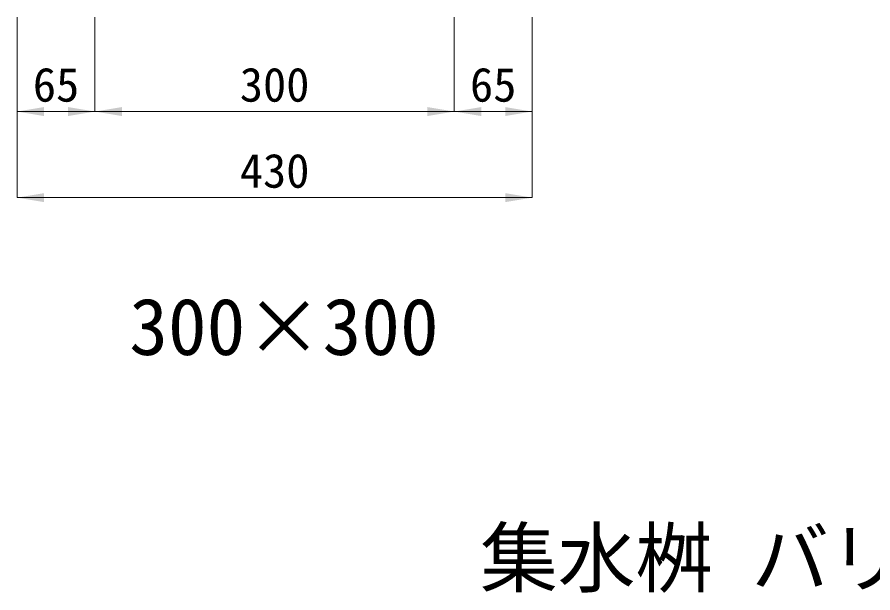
# Model space of a CAD drawing. Units: millimetres at full size, sheet at 1:40. Extents: x 69750 to 116230, y -28801 to 513.
# Drawn here: x 72882 to 73596, y -20633 to -20152 of the extents above; entities that cross this region are included whole.
import ezdxf
from ezdxf.enums import TextEntityAlignment as Align

# ---------------------------------------------------------------- set-up
doc = ezdxf.new("R2010")
doc.units = ezdxf.units.MM
doc.header["$LTSCALE"] = 40
doc.layers.add('図枠', color=7, linetype='Continuous', lineweight=5)
doc.layers.add('寸法線', color=7, linetype='Continuous', lineweight=9)
doc.layers.add('文字', color=7, linetype='Continuous')
doc.styles.add('ＭＳ ゴシック', font='')
doc.styles.get('ＭＳ ゴシック').set_extended_font_data('MS Gothic')

# ---------------------------------------------------------------- blocks, each defined once
blk = doc.blocks.new('filled_arrow')
at = {"color": 0, "linetype": 'Continuous', "lineweight": -2}
blk.add_solid([(7.5, 1.25), (0, 0), (7.5, -1.25)], dxfattribs=at)

msp = doc.modelspace()

# ---------------------------------------------------------------- linework, layer by layer
at = {"layer": '寸法線'}
for p, q in [((72881.9, -20151.85), (72881.9, -20230.78)), ((72946.9, -20151.85), (72946.9, -20230.78)), ((72946.9, -20151.85), (72946.9, -20230.78)), ((73246.9, -20151.85), (73246.9, -20230.78)), ((73246.9, -20151.85), (73246.9, -20230.78)), ((73311.9, -20151.85), (73311.9, -20230.78)), ((72881.9, -20166.85), (72881.9, -20302.71)), ((73311.9, -20166.85), (73311.9, -20302.71)), ((72881.9, -20230.78), (72946.9, -20230.78)), ((72946.9, -20230.78), (73246.9, -20230.78)), ((73246.9, -20230.78), (73311.9, -20230.78)), ((72881.9, -20302.71), (73311.9, -20302.71))]:
    msp.add_line(p, q, dxfattribs=at)

# ---------------------------------------------------------------- block references
at = {"layer": '寸法線', "xscale": 3, "yscale": 3}
for p in [(72881.9, -20230.78), (72946.9, -20230.78), (73246.9, -20230.78), (72881.9, -20302.71)]:
    msp.add_blockref('filled_arrow', p, dxfattribs=at)
at = {"layer": '寸法線', "xscale": 3, "yscale": 3, "rotation": 180}
for p in [(72946.9, -20230.78), (73246.9, -20230.78), (73311.9, -20230.78), (73311.9, -20302.71)]:
    msp.add_blockref('filled_arrow', p, dxfattribs=at)

# ---------------------------------------------------------------- texts
at = {"layer": '図枠', "style": 'ＭＳ ゴシック'}
msp.add_text('集水桝 バリアフリータイプ 300型 平面図', height=47.47, dxfattribs=at).set_placement((73883.41, -20641.73), align=Align.BOTTOM_CENTER)
at = {"layer": '寸法線', "style": 'ＭＳ ゴシック'}
for s, p in [('65', (72914.4, -20208.28)), ('300', (73096.9, -20208.28)), ('65', (73279.4, -20208.28)), ('430', (73096.9, -20280.21))]:
    msp.add_text(s, height=28.48, dxfattribs=at).set_placement(p, align=Align.MIDDLE_CENTER)
at = {"layer": '文字', "style": 'ＭＳ ゴシック'}
msp.add_text('300×300', height=47.47, dxfattribs=at).set_placement((73104.71, -20410.46), align=Align.MIDDLE_CENTER)

doc.saveas('drawing.dxf')
